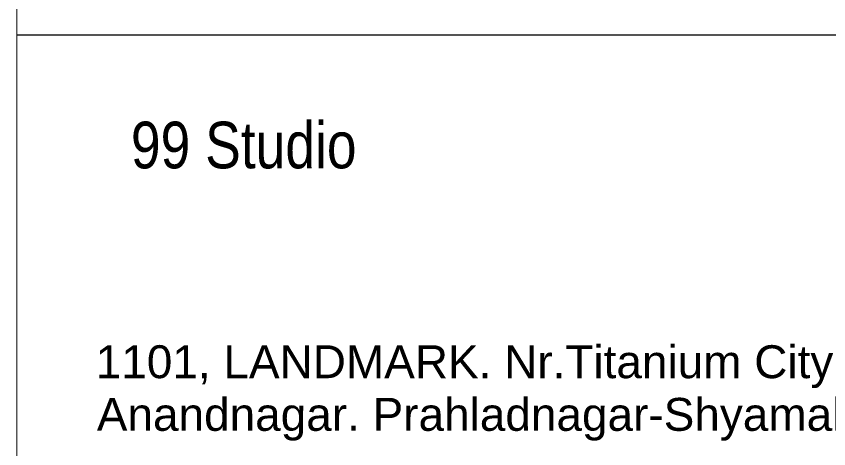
# Model space of a CAD drawing. Header units: millimetres. Extents: x 1112055 to 3390982, y -148532 to 766891.
# Drawn here: x 2341707 to 2348252, y 512755 to 516237 of the extents above; entities that cross this region are included whole.
import ezdxf

# ---------------------------------------------------------------- set-up
doc = ezdxf.new("R2010")
doc.units = ezdxf.units.MM
doc.layers.add('B TITLE BLOCK', color=250, linetype='Continuous', lineweight=0)
doc.layers.add('P_TITLE BLOCK TEXT', color=7, linetype='Continuous', lineweight=9)
doc.layers.add('FORMAT TEXT', color=7, linetype='Continuous')
doc.styles.add('SWINC', font='swissc.ttf')

msp = doc.modelspace()

# ---------------------------------------------------------------- linework, layer by layer
at = {"layer": 'B TITLE BLOCK', "color": 250, "lineweight": 0}
msp.add_line((2353785.583469103, 516085.6507725711), (2341712.389776581, 516085.6507725711), dxfattribs=at)
at = {"layer": 'B TITLE BLOCK', "color": 250, "lineweight": 0, "const_width": 10.06687975374391}
for points in [[(2341712.389776581, 489060.2107545885), (2353785.583469103, 489060.2107545885), (2353785.583469103, 567489.9546832086), (2341712.389776581, 567489.9546832086)], [(2353785.583469103, 516822.3343176152), (2341712.389776581, 516822.3343176152), (2341712.389776581, 512088.1525647024), (2353785.583469103, 512088.1525647024)]]:
    msp.add_lwpolyline(points, close=True, dxfattribs=at)

# ---------------------------------------------------------------- texts
at = {"layer": 'FORMAT TEXT', "lineweight": 0, "style": 'SWINC'}
msp.add_text('99 Studio', height=375.4877547941842, dxfattribs=at).set_placement((2342631.060753721, 515012.7143303036))
at = {"layer": 'P_TITLE BLOCK TEXT', "lineweight": 0, "char_height": 264.859675037774, "attachment_point": 7, "style": 'SWINC'}
for s, insert in [('\\A1;{\\pql;\\fArial|b0|i0|c0|p34;1101, LANDMARK. Nr.Titanium City Centre. Opp.Seema Hall.}', (2342347.484227716, 513243.3642094195)), ('\\A1;{\\pql;\\fArial|b0|i0|c0|p34;Anandnagar. Prahladnagar-Shyamal road. Ahmedabad-380015. (O)}', (2342356.401340992, 512819.6395822994))]:
    msp.add_mtext(s, dxfattribs=dict(at, insert=insert))

doc.saveas('drawing.dxf')
